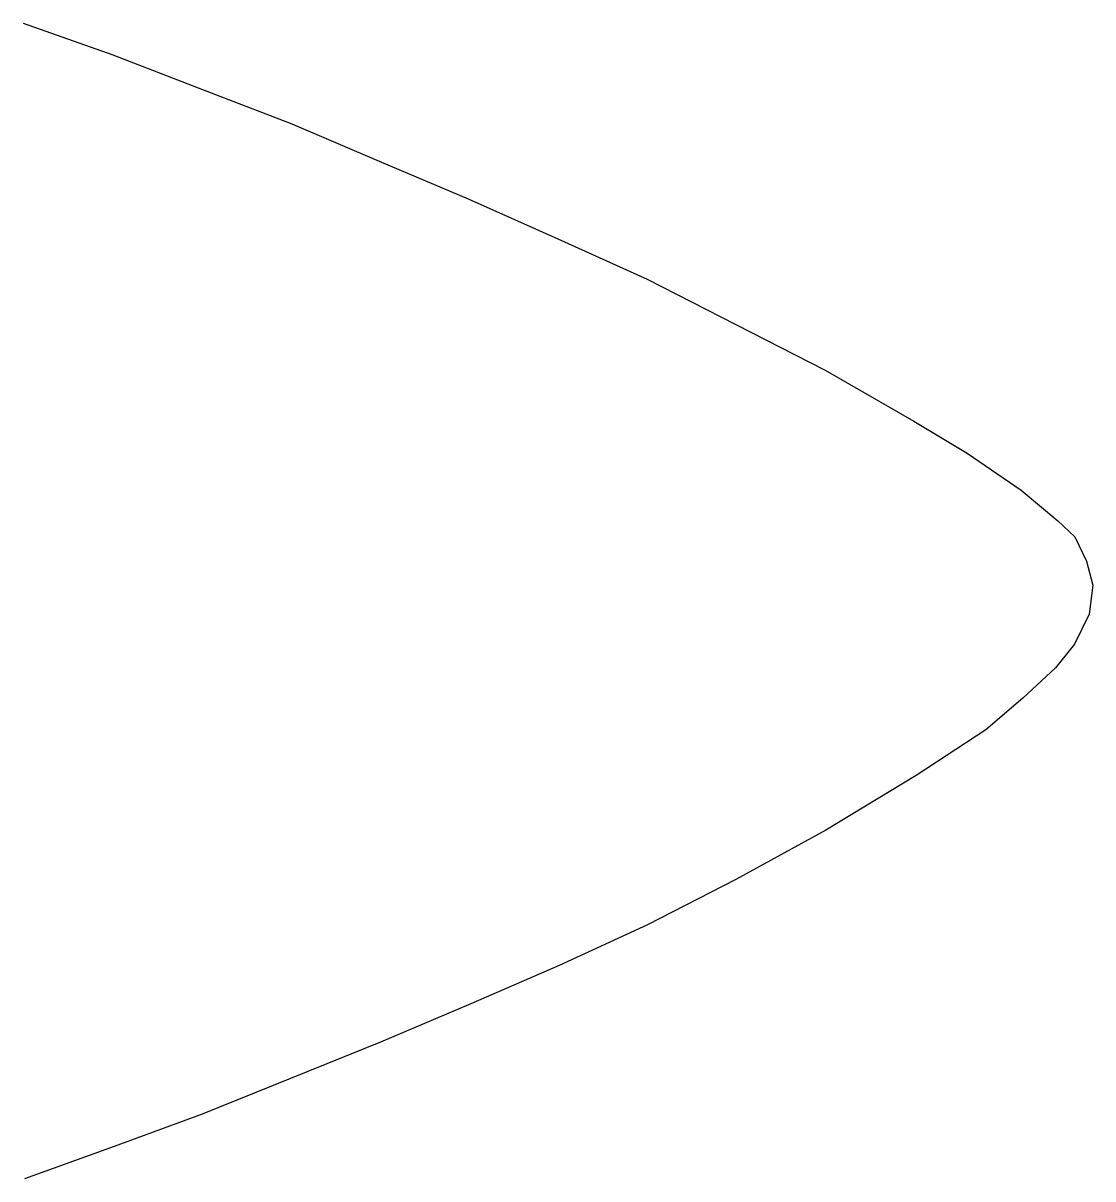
# Model space of a CAD drawing. Extents: x 0 to 120, y 84 to 214.
import ezdxf

# ---------------------------------------------------------------- set-up
doc = ezdxf.new("R2010")
doc.units = 0
doc.layers.add('Ebene_2', color=7, linetype='CONTINUOUS')

msp = doc.modelspace()

# ---------------------------------------------------------------- linework, layer by layer
at = {"layer": 'Ebene_2', "color": 7}
for p, q in [((-0.050397, 213.581746), (10.028968, 210.003572)), ((10.028968, 210.003572), (20.108333, 206.123016)), ((20.108333, 206.123016), (30.1373, 202.242461)), ((30.1373, 202.242461), (40.216667, 197.958731)), ((40.216667, 197.958731), (49.943255, 193.826191)), ((49.943255, 193.826191), (60.022619, 189.340872)), ((60.022619, 189.340872), (70.051589, 184.80516)), ((70.051589, 184.80516), (80.030159, 179.715079)), ((80.030159, 179.715079), (90.059126, 174.574605)), ((90.059126, 174.574605), (100.0377, 168.829365)), ((100.0377, 168.829365), (106.034922, 165.251191)), ((106.034922, 165.251191), (112.08254, 161.068254)), ((112.08254, 161.068254), (116.215081, 157.641272)), ((116.215081, 157.641272), (118.130159, 155.826983)), ((118.130159, 155.826983), (119.440477, 153.105557)), ((119.440477, 153.105557), (120.146033, 150.384128)), ((120.146033, 150.384128), (119.742859, 147.158731)), ((119.742859, 147.158731), (118.079763, 143.782143)), ((118.079763, 143.782143), (115.963096, 141.111112)), ((115.963096, 141.111112), (112.284126, 137.684128)), ((112.284126, 137.684128), (108.101192, 134.15635)), ((108.101192, 134.15635), (100.289682, 129.015872)), ((100.289682, 129.015872), (90.159922, 122.867461)), ((90.159922, 122.867461), (80.030159, 117.323809)), ((80.030159, 117.323809), (70.101985, 112.233731)), ((70.101985, 112.233731), (60.173811, 107.64762)), ((60.173811, 107.64762), (49.993652, 103.212698)), ((49.993652, 103.212698), (40.115874, 99.029761)), ((40.115874, 99.029761), (29.986111, 94.94762)), ((29.986111, 94.94762), (20.057937, 90.915872)), ((20.057937, 90.915872), (10.180159, 87.287302)), ((10.180159, 87.287302), (0.100794, 83.658731))]:
    msp.add_line(p, q, dxfattribs=at)

doc.saveas('drawing.dxf')
